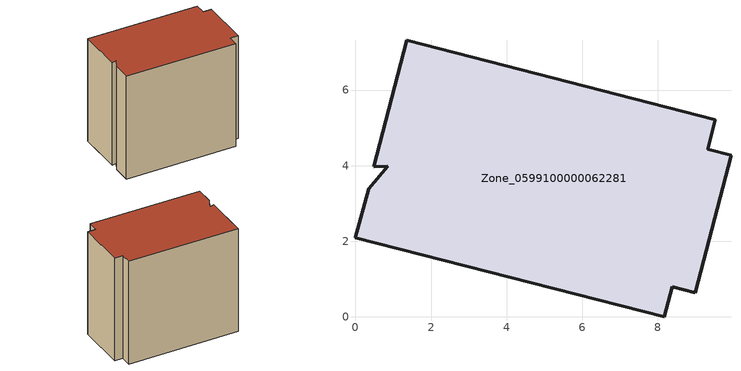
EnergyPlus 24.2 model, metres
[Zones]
Zone_0599100000062281
 floor ground (C_G): 9.93,4.28 8.99,0.64 8.37,0.79 8.16,0 0,2.09 0.35,3.38 0.86,3.98 0.49,3.97 1.35,7.32 9.52,5.22 9.32,4.43 z0
 wall outside (C_F): 8.99,0.64 9.93,4.28 9.32,4.43 9.52,5.22 1.35,7.32 0.49,3.97 0.86,3.98 0.35,3.38 0,2.09 8.16,0 8.37,0.79 8.99,0.64 z0:8.2
 roof outside (C_R): 0.35,3.38 0,2.09 8.16,0 8.37,0.79 8.99,0.64 9.93,4.28 9.32,4.43 9.52,5.22 1.35,7.32 0.49,3.97 0.86,3.98 z8.2
[BUILDING]
Pand.0599100000062281: North Axis=0; Terrain=City; Loads Convergence Tolerance Value=0.04; Temperature Convergence Tolerance Value=0.4; Solar Distribution=FullExterior; Maximum Number of Warmup Days=25; Minimum Number of Warmup Days=1
[Site:Location]
Rotterdam.The.Hague.AP_ZH_NLD Design_Conditions: Latitude=51.96; Longitude=4.45; Time Zone=1; Elevation=-4.5
[SITE:GROUNDTEMPERATURE:BUILDINGSURFACE]
18, 18, 18, 18, 18, 18, 18, 18, 18, 18, 18, 18
[MATERIAL] Thermal Absorptance=0.9; Solar Absorptance=0.7; Visible Absorptance=0.7
Name | Roughness | Thickness | Conductivity | Density | Specific Heat
G.TC.1946 | MediumSmooth | 0.15 | 1 | 540 | 1210
F.TC.1946 | Rough | 0.3 | 0.857143 | 1920 | 840
R.TC.1946 | MediumRough | 0.2 | 0.909091 | 1500 | 1000
[CONSTRUCTION]
C_G: G.TC.1946
C_F: F.TC.1946
C_R: R.TC.1946
[ZONE]
Zone_0599100000062281: Type=1; Multiplier=1; Ceiling Height=Autocalculate; Volume=Autocalculate; Floor Area=autocalculate; Part of Total Floor Area=Yes
[ZONEINFILTRATION:DESIGNFLOWRATE]
Infil_Zone_0599100000062281: Zone or ZoneList or Space or SpaceList=Zone_0599100000062281; Schedule=AlwaysOn; Design Flow Rate Calculation Method=Flow/Area; Flow Rate per Floor Area=0.003; Constant Term Coefficient=1; Temperature Term Coefficient=0; Velocity Term Coefficient=0; Velocity Squared Term Coefficient=0
[HVACTEMPLATE:ZONE:IDEALLOADSAIRSYSTEM]
Zone_0599100000062281: Maximum Heating Supply Air Temperature=50; Minimum Cooling Supply Air Temperature=13; Maximum Heating Supply Air Humidity Ratio=0.0156; Minimum Cooling Supply Air Humidity Ratio=0.0077; Heating Limit=NoLimit; Cooling Limit=NoLimit; Dehumidification Control Type=ConstantSensibleHeatRatio; Cooling Sensible Heat Ratio=0.7; Dehumidification Setpoint=60; Humidification Control Type=None; Humidification Setpoint=30; Outdoor Air Method=None; Outdoor Air Flow Rate per Person=0.00944; Outdoor Air Flow Rate per Zone Floor Area=0; Outdoor Air Flow Rate per Zone=0; Demand Controlled Ventilation Type=None; Outdoor Air Economizer Type=NoEconomizer; Heat Recovery Type=None; Sensible Heat Recovery Effectiveness=0.7; Latent Heat Recovery Effectiveness=0.65
[ZONECONTROL:THERMOSTAT]
ThermostatControl_Zone_0599100000062281: Zone or ZoneList=Zone_0599100000062281; Control Type Schedule=DualSetpointControlType; Control 1=Thermostat_Zone_0599100000062281; Temperature Difference Between Cutout And Setpoint=0
[THERMOSTATSETPOINT:DUALSETPOINT]
Thermostat_Zone_0599100000062281: Heating Setpoint Temperature Schedule=HeatingSetpoint_Zone_0599100000062281; Cooling Setpoint Temperature Schedule=CoolingSetpoint_Zone_0599100000062281
[SCHEDULE:COMPACT]
HeatingSetpoint_Zone_0599100000062281: Through: 12/31, For: AllDays, Until: 24:00, 21
CoolingSetpoint_Zone_0599100000062281: Through: 12/31, For: AllDays, Until: 24:00, 24
DualSetpointControlType: Through: 12/31, For: AllDays, Until: 24:00, 4
AlwaysOn: Through: 12/31, For: AllDays, Until: 24:00, 1
